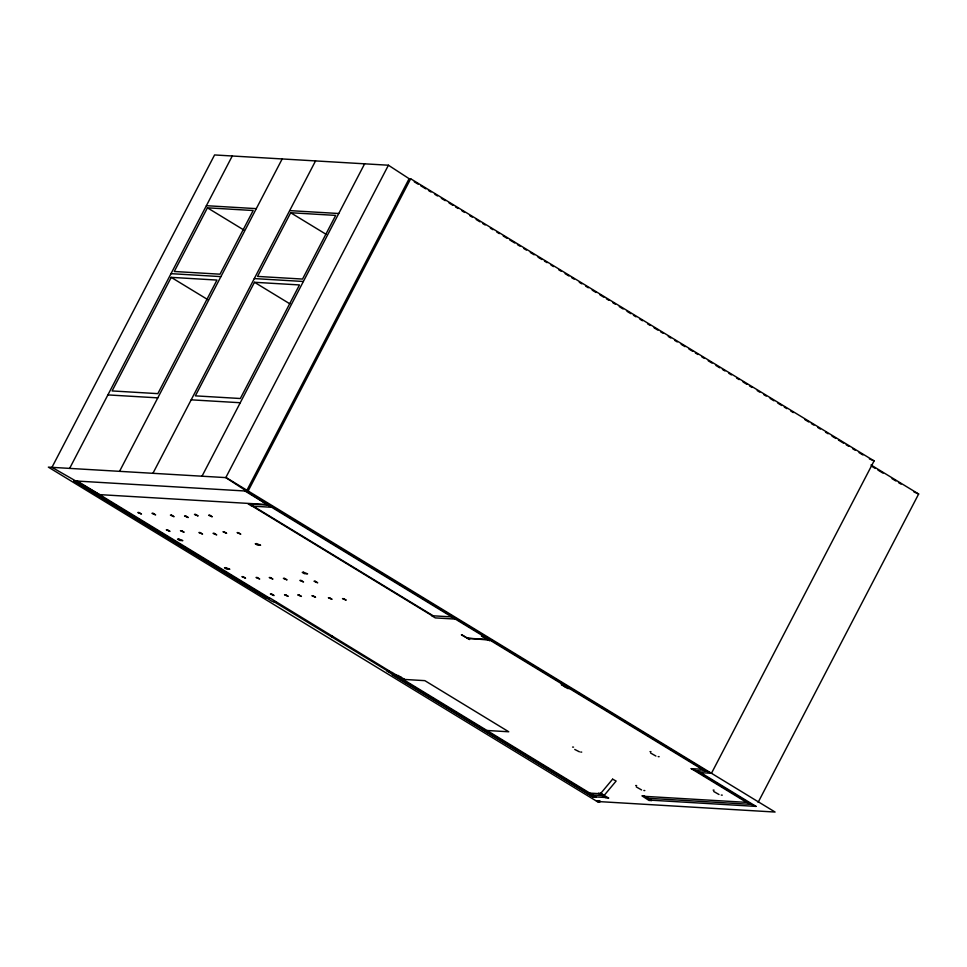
<?xml version="1.0" encoding="UTF-8"?>
<svg xmlns="http://www.w3.org/2000/svg" width="967" height="967" viewBox="0 0 967 967"><rect width="100%" height="100%" fill="white"/><g stroke="black" fill="none" stroke-linecap="round" stroke-linejoin="round"><path stroke-width="1.45" d="M69.636 468.391L232.261 156.001M171.219 277.36L112.099 390.934L157.839 393.642L216.971 280.067L171.219 277.36L207.893 299.697M207.434 207.82L174.278 271.485L220.029 274.193L253.173 210.516L207.434 207.82L244.095 230.158M119.545 471.34L282.171 158.951M152.931 473.31L315.544 160.921M254.478 282.279L195.358 395.854L240.336 398.513L299.468 284.939L254.478 282.279L289.882 303.843M290.68 212.74L257.536 276.417L302.526 279.064L335.67 215.399L290.68 212.74L326.084 234.304M202.006 476.211L364.619 163.822M388.42 165.224L225.794 477.613L267.194 504.532L99.589 494.62L51.964 467.339L214.577 154.95L388.42 165.224L409.114 178.69L410.673 178.774L874.083 460.896L711.47 773.286L700.652 772.645L691.236 768.632L702.054 769.273L711.47 773.286M268.379 598.247L75.777 480.986L246.5 491.079L409.114 178.69M410.673 178.774L248.048 491.163L244.941 490.982L702.054 769.273M758.116 802.38L918.65 494.004L871.001 464.97M573.54 747.128L572.573 747.08M580.732 752.048L581.711 752.108M650.984 751.71L650.005 751.649M658.176 756.629L659.156 756.69M636.649 785.579L635.682 785.53M643.853 790.498L644.82 790.559M714.093 790.16L713.126 790.099M721.285 795.079L722.264 795.14M599.854 801.268L597.231 801.22L600.036 801.389M597.195 801.534L48.35 467.134L226.23 477.638L775.087 812.05L597.171 801.486L600.048 801.619M388.541 671.364L390.124 671.449L270.542 598.38L266.396 598.138L73.806 480.877L77.324 481.07L269.938 598.343M597.147 801.498L600.108 801.486L596.579 801.135L599.745 801.244M206.394 205.693L256.303 208.642M289.677 210.613L338.752 213.514M171.002 273.661L220.911 276.61M254.297 278.581L303.372 281.482M107.893 394.911L157.79 397.86M191.188 399.83L240.251 402.731M275.595 601.667L273.915 601.679L388.504 671.497L391.417 672.029L396.41 675.063L392.36 674.821L592.59 796.735L605.318 797.485M274.688 602.151L271.787 601.196L74.217 480.889M487.163 639.417L467.351 638.244L488.081 639.973M331.197 636.419L332.793 636.516L331.343 636.516M387.731 671.025L386.897 670.977L593.001 796.76L589.822 793.109L395.902 675.039M562.951 684.733L561.295 684.636L567.581 688.468L569.249 688.564M396.434 675.353L398.102 675.449L404.399 679.281L402.731 679.185M564.438 686.546L566.094 686.655M399.589 677.275L401.245 677.371M403.07 679.366L424.851 680.647L508.763 731.777L486.969 730.484M589.822 793.109L599.02 793.653M644.771 796.349L746.621 802.368L756.025 806.393L651.057 800.192M602.163 795.563L591.417 794.934L394.343 674.942M647.914 798.271L751.323 804.387L695.95 770.639L706.756 771.279L246.5 491.079M599.431 801.147L596.579 801.135L599.467 801.377M596.663 801.208L599.878 801.619M579.402 751.818L574.749 749.449M869.381 458.89L874.083 460.896M913.948 491.985L918.65 494.004M655.904 756.049L650.61 753.039M719.013 794.511L713.719 791.489M641.568 789.93L636.274 786.92M414.275 181.82L418.143 184.177M420.718 185.749L425.879 188.891M428.454 190.463L431.028 192.022M434.896 194.379L437.483 195.95M441.351 198.308L445.219 200.665M449.087 203.01L452.955 205.367M455.53 206.938L458.104 208.509M461.972 210.866L464.559 212.438M469.708 215.568L472.283 217.14M476.151 219.497L480.019 221.854M482.606 223.425L485.18 224.997M490.342 228.127L492.916 229.699M496.784 232.056L499.359 233.627M503.227 235.984L507.095 238.329M509.682 239.901L514.831 243.043M517.418 244.615L519.992 246.186M523.86 248.543L526.435 250.102M530.303 252.46L534.171 254.817M538.039 257.174L541.907 259.531M544.481 261.102L547.068 262.661M550.936 265.018L553.511 266.59M558.672 269.733L561.247 271.304M565.115 273.661L568.983 276.006M571.557 277.577L574.144 279.149M579.293 282.291L581.88 283.863M585.748 286.208L588.323 287.779M592.191 290.136L596.059 292.493M599.927 294.85L603.795 297.207M606.369 298.767L608.944 300.338M612.812 302.695L615.399 304.267M619.267 306.624L623.135 308.981M627.003 311.326L630.871 313.683M633.445 315.254L636.02 316.825M639.888 319.183L642.475 320.754M647.624 323.885L650.211 325.456M654.067 327.813L657.935 330.17M660.521 331.741L663.096 333.301M668.257 336.443L670.832 338.015M674.7 340.372L677.275 341.943M681.143 344.3L685.011 346.645M688.879 349.002L692.747 351.359M695.333 352.931L697.908 354.502M701.776 356.847L704.351 358.419M708.219 360.776L712.087 363.133M715.955 365.49L719.823 367.847M722.397 369.406L724.984 370.977M728.852 373.335L731.427 374.906M736.588 378.049L739.163 379.62M743.031 381.965L746.899 384.322M749.473 385.893L752.06 387.465M757.209 390.608L759.796 392.167M763.664 394.524L766.239 396.095M770.107 398.452L773.975 400.809M777.843 403.166L781.711 405.511M784.285 407.083L786.86 408.654M790.728 411.011L793.315 412.583M804.919 419.642L808.787 421.999M811.361 423.57L813.936 425.142M817.804 427.499L820.391 429.058M825.54 432.201L828.127 433.772M831.995 436.129L835.863 438.486M838.437 440.045L843.587 443.188M846.173 444.76L848.748 446.331M852.616 448.688L855.191 450.259M859.059 452.604L862.927 454.961M871.448 466.094L875.304 468.451M877.879 470.022L883.04 473.153M892.045 478.653L895.913 481.01M898.488 482.569L901.063 484.141M700.652 772.645L756.025 806.393M691.236 768.632L746.621 802.368M253.318 506.2L433.192 615.798M252.29 506.14L432.164 615.737M591.284 794.826L594.584 796.844M612.607 779.172L600.737 793.399L604.266 795.261L616.136 781.046L612.607 779.172M178.702 538.994L177.517 539.163L179.596 540.432L182.823 540.626L178.702 538.994M256.473 543.599L255.288 543.756L257.367 545.025L260.594 545.219L256.473 543.599M225.686 567.629L224.501 567.798L226.58 569.055L229.82 569.249L225.686 567.629M303.457 572.222L302.272 572.391L304.351 573.661L307.591 573.842L303.457 572.222M267.859 505.076L248.193 503.916L251.783 506.104L271.449 507.264L267.859 505.076M195.721 514.48L194.476 514.408L198.138 515.955L195.721 514.48M209.863 515.314L208.618 515.242L212.281 516.789L209.863 515.314M139.067 512.57L137.822 512.498L141.484 514.045L139.067 512.57M153.209 513.404L151.964 513.332L155.627 514.891L153.209 513.404M171.655 515.218L170.41 515.145L174.072 516.704L171.655 515.218M185.797 516.064L184.54 515.979L188.214 517.538L185.797 516.064M224.211 531.838L222.966 531.765L226.641 533.313L224.211 531.838M238.353 532.672L237.108 532.599L240.783 534.147L238.353 532.672M167.569 529.94L166.312 529.868L169.987 531.415L167.569 529.94M181.699 530.774L180.454 530.702L184.129 532.249L181.699 530.774M200.145 532.587L198.9 532.515L202.574 534.062L200.145 532.587M214.287 533.421L213.042 533.349L216.705 534.896L214.287 533.421M270.494 577.601L269.249 577.517L272.912 579.076L270.494 577.601M284.636 578.435L283.379 578.363L287.054 579.91L284.636 578.435M243.14 576.707L241.895 576.634L245.57 578.181L243.14 576.707M257.282 577.541L256.037 577.468L259.7 579.015L257.282 577.541M301.124 580.49L299.879 580.418L303.553 581.965L301.124 580.49M315.266 581.324L314.021 581.252L317.684 582.799L315.266 581.324M298.984 594.959L297.739 594.886L301.414 596.434L298.984 594.959M313.127 595.793L311.882 595.72L315.556 597.268L313.127 595.793M271.642 594.064L270.385 593.992L274.06 595.539L271.642 594.064M285.785 594.898L284.528 594.826L288.202 596.373L285.785 594.898M329.626 597.848L328.381 597.775L332.044 599.335L329.626 597.848M343.768 598.694L342.511 598.609L346.186 600.169L343.768 598.694M451.347 616.873L431.681 615.713L435.283 617.901L454.949 619.061L451.347 616.873M462.069 634.896L461.404 634.86L469.66 639.525L462.069 634.896M482.11 636.081L481.445 636.044L489.701 640.71L482.11 636.081M600.604 793.399L598.404 793.266L605.983 797.884L608.726 798.053L600.604 793.399M644.155 795.974L641.955 795.841L648.978 800.434L651.734 800.591L644.155 795.974M592.916 794.959L589.665 794.693L592.952 796.711L596.204 796.977L592.916 794.959"/></g></svg>
